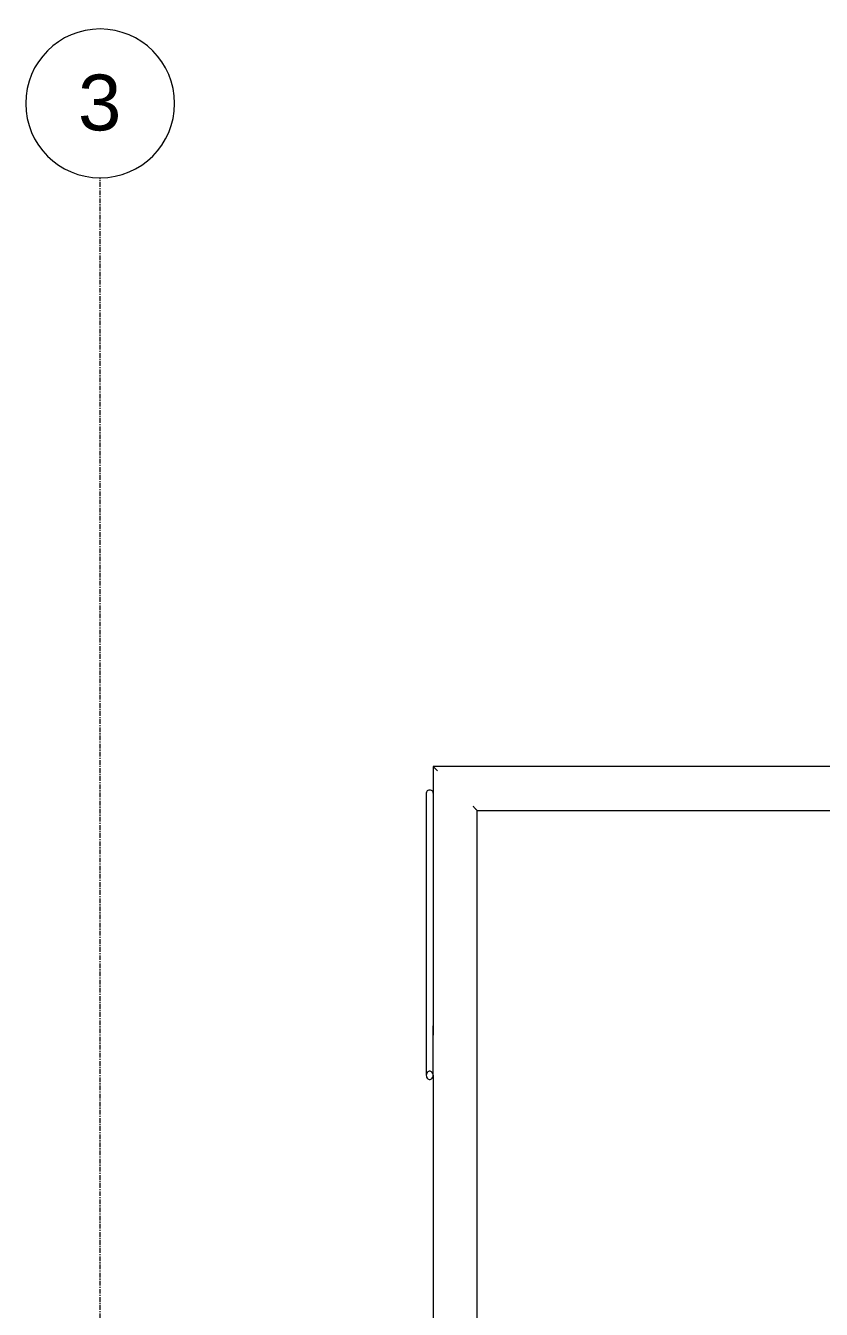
# Model space of a CAD drawing. Header units: inches. Extents: x -4058 to -1781, y 9814 to 12264.
# Drawn here: x -2835.3 to -2749.8, y 12125.8 to 12263.9 of the extents above; entities that cross this region are included whole.
import ezdxf

# ---------------------------------------------------------------- set-up
doc = ezdxf.new("R2010")
doc.units = ezdxf.units.IN
doc.header["$MEASUREMENT"] = 0
doc.linetypes.add('Grid Line 1_2_', pattern=[0.875, 0.5, -0.125, 0.125, -0.125])
for name, color, linetype, lineweight in [('0-1', 7, 'Continuous', 5), ('0-2', 7, 'Continuous', 9), ('A-FLOR-HRAL-1', 7, 'Continuous', 9), ('S-BEAM-1', 7, 'Continuous', 9), ('S-GRID-1', 1, 'Grid Line 1_2_', 9), ('S-GRID-IDEN', 1, 'Continuous', 9)]:
    doc.layers.add(name, color=color, linetype=linetype, lineweight=lineweight)
doc.styles.add('Arial', font='arial.ttf', dxfattribs={"height": 6})

# ---------------------------------------------------------------- blocks, each defined once
blk = doc.blocks.new('Railing - Baluster_01-2700443-UNITS PLANS - 3RD FLOOR')
at = {"layer": 'A-FLOR-HRAL-1'}
for p, q in [((-0.59, 1.18), (0.59, 1.18)), ((-0.59, 0.59), (-0.59, 1.18)), ((0.59, 1.18), (0.59, 0.59))]:
    blk.add_line(p, q, dxfattribs=at)
blk = doc.blocks.new('Railing - Railing-3379380-UNITS PLANS - 3RD FLOOR')
at = {"layer": 'A-FLOR-HRAL-1'}
for p, q in [((-2677.47, 12184.2), (-2791.52, 12184.2)), ((-2791.52, 12184.2), (-2791.52, 12155.33)), ((-2677.47, 12120.95), (-2677.47, 12184.2)), ((-2786.8, 12179.48), (-2682.2, 12179.48)), ((-2786.8, 12120.95), (-2786.8, 12179.48)), ((-2682.2, 12179.48), (-2682.2, 12120.95)), ((-2791.52, 12151), (-2791.52, 12120.95)), ((-2791.05, 12120.95), (-2791.52, 12120.95)), ((-2787.27, 12120.95), (-2791.05, 12120.95)), ((-2786.8, 12120.95), (-2787.27, 12120.95)), ((-2681.73, 12120.95), (-2682.2, 12120.95)), ((-2677.95, 12120.95), (-2681.73, 12120.95)), ((-2677.47, 12120.95), (-2677.95, 12120.95))]:
    blk.add_line(p, q, dxfattribs=at)
for points, knots in [([(-2791.52, 12184.2), (-2791.52, 12184.2), (-2791.52, 12184.19), (-2791.49, 12184.17), (-2791.46, 12184.14), (-2791.43, 12184.11), (-2791.41, 12184.08), (-2791.38, 12184.06), (-2791.34, 12184.02), (-2791.3, 12183.97), (-2791.26, 12183.94), (-2791.22, 12183.9), (-2791.15, 12183.83), (-2791.09, 12183.77), (-2791.05, 12183.73)], [0, 0, 0, 0, 0.166667, 0.25, 0.333333, 0.416667, 0.458333, 0.5, 0.583333, 0.666667, 0.708333, 0.75, 0.833333, 1, 1, 1, 1]), ([(-2677.47, 12184.2), (-2677.47, 12184.2), (-2677.48, 12184.19), (-2677.51, 12184.17), (-2677.54, 12184.14), (-2677.57, 12184.11), (-2677.59, 12184.08), (-2677.62, 12184.06), (-2677.66, 12184.02), (-2677.7, 12183.97), (-2677.74, 12183.94), (-2677.78, 12183.9), (-2677.84, 12183.83), (-2677.91, 12183.77), (-2677.95, 12183.73)], [0, 0, 0, 0, 0.166667, 0.25, 0.333333, 0.416667, 0.458333, 0.5, 0.583333, 0.666667, 0.708333, 0.75, 0.833333, 1, 1, 1, 1]), ([(-2787.27, 12179.95), (-2787.23, 12179.91), (-2787.17, 12179.85), (-2787.09, 12179.77), (-2787.04, 12179.72), (-2787.01, 12179.69), (-2786.98, 12179.65), (-2786.94, 12179.62), (-2786.92, 12179.59), (-2786.89, 12179.57), (-2786.86, 12179.54), (-2786.83, 12179.51), (-2786.81, 12179.49), (-2786.8, 12179.48), (-2786.8, 12179.48)], [0, 0, 0, 0, 0.166667, 0.25, 0.333333, 0.375, 0.416667, 0.5, 0.541667, 0.583333, 0.666667, 0.75, 0.833333, 1, 1, 1, 1]), ([(-2681.73, 12179.95), (-2681.77, 12179.91), (-2681.83, 12179.85), (-2681.91, 12179.77), (-2681.95, 12179.72), (-2681.99, 12179.69), (-2682.02, 12179.65), (-2682.05, 12179.62), (-2682.08, 12179.59), (-2682.11, 12179.57), (-2682.14, 12179.54), (-2682.16, 12179.51), (-2682.19, 12179.49), (-2682.2, 12179.48), (-2682.2, 12179.48)], [0, 0, 0, 0, 0.166667, 0.25, 0.333333, 0.375, 0.416667, 0.5, 0.541667, 0.583333, 0.666667, 0.75, 0.833333, 1, 1, 1, 1])]:
    blk.add_open_spline(points, degree=3, knots=knots, dxfattribs=at)
at = {"rotation": 180}
blk.add_blockref('Railing - Baluster_01-2700443-UNITS PLANS - 3RD FLOOR', (-2679.84, 12121.54), dxfattribs=at)
blk = doc.blocks.new('Walls 30 - Walls 1-3379321-UNITS PLANS - 3RD FLOOR')
at = {"layer": 'S-BEAM-1'}
for p, q in [((-2792.27, 12181.35), (-2792.27, 12151)), ((-2791.52, 12151), (-2791.52, 12156.33))]:
    blk.add_line(p, q, dxfattribs=at)
at = {"layer": 'S-BEAM-1', "flags": 128}
for points in [[(-2791.52, 12151), (-2791.53, 12151.1), (-2791.57, 12151.2), (-2791.62, 12151.29), (-2791.69, 12151.36), (-2791.77, 12151.41), (-2791.85, 12151.44), (-2791.94, 12151.44), (-2792.03, 12151.41), (-2792.11, 12151.36), (-2792.18, 12151.29), (-2792.23, 12151.2), (-2792.26, 12151.1), (-2792.27, 12151)], [(-2792.27, 12151), (-2792.26, 12150.89), (-2792.23, 12150.79), (-2792.18, 12150.71), (-2792.11, 12150.64), (-2792.03, 12150.59), (-2791.94, 12150.56), (-2791.85, 12150.56), (-2791.77, 12150.59), (-2791.69, 12150.64), (-2791.62, 12150.71), (-2791.57, 12150.79), (-2791.53, 12150.89), (-2791.52, 12151)]]:
    blk.add_lwpolyline(points, dxfattribs=at)
at = {"layer": 'S-BEAM-1'}
blk.add_ellipse((-2791.9, 12181.35), major_axis=(0.375, 0), ratio=0.850805, start_param=0, end_param=3.141593, dxfattribs=at)
blk = doc.blocks.new('CTR - 1st Phase - Shell_rvt-1-UNITS PLANS - 3RD FLOOR')
at = {"layer": '0-2'}
for name in ['Railing - Railing-3379380-UNITS PLANS - 3RD FLOOR', 'Walls 30 - Walls 1-3379321-UNITS PLANS - 3RD FLOOR']:
    blk.add_blockref(name, (0, 0), dxfattribs=at)
blk = doc.blocks.new('Grid - Grid Head - Circle-50561-UNITS PLANS - 3RD FLOOR')
at = {"layer": 'S-GRID-IDEN'}
for start, end in [(360, 180), (180, 360)]:
    blk.add_arc((0, 0), 0.25, start, end, dxfattribs=at)

msp = doc.modelspace()

# ---------------------------------------------------------------- linework, layer by layer
at = {"layer": 'S-GRID-1'}
msp.add_line((-2827.32374, 9814.0266), (-2827.32374, 12247.50061), dxfattribs=at)

# ---------------------------------------------------------------- block references
at = {"layer": '0-1'}
msp.add_blockref('CTR - 1st Phase - Shell_rvt-1-UNITS PLANS - 3RD FLOOR', (0, 0), dxfattribs=at)
at = {"layer": 'S-GRID-IDEN', "xscale": 31.99999999999999, "yscale": 31.99999999999999, "zscale": 31.99999999999999}
msp.add_blockref('Grid - Grid Head - Circle-50561-UNITS PLANS - 3RD FLOOR', (-2827.32374, 12255.50061), dxfattribs=at)

# ---------------------------------------------------------------- texts
at = {"layer": 'S-GRID-IDEN', "insert": (-2829.70008, 12258.59659), "char_height": 6, "width": 5.656, "attachment_point": 1, "style": 'Arial'}
msp.add_mtext('3', dxfattribs=at)

doc.saveas('drawing.dxf')
